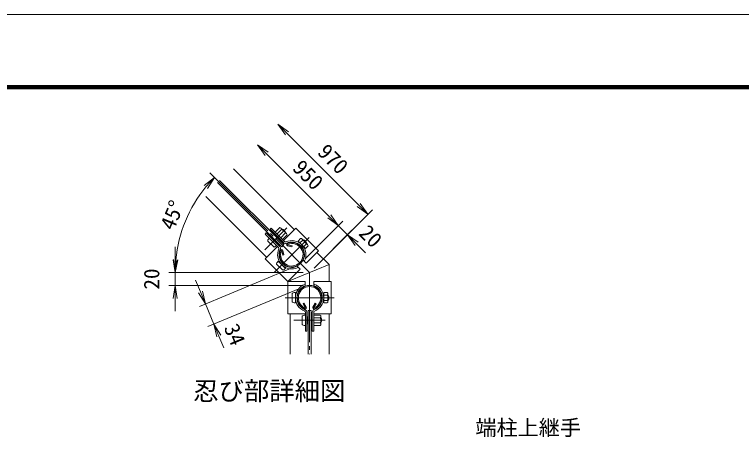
# Model space of a CAD drawing. Units: millimetres, scale not verified. Extents: x -10500 to 10500, y -7425 to 7425.
# Drawn here: x -512 to 5131, y 4129 to 7425 of the extents above; entities that cross this region are included whole.
import ezdxf
from ezdxf.enums import TextEntityAlignment as Align

# ---------------------------------------------------------------- set-up
doc = ezdxf.new("R2010")
doc.units = ezdxf.units.MM
doc.header["$LTSCALE"] = 30
doc.linetypes.add('LONG_CHAIN', pattern=[21, 18, -1, 1, -1])
for name, color, linetype, lineweight in [('0-0_D-TTL', 7, 'Continuous', 9), ('0-1_D-TTL-TXT', 7, 'Continuous', 9), ('0-2_D-STR-TXT', 7, 'Continuous', 9), ('0-4_D-STR1', 1, 'Continuous', 9), ('0-7_D-BMK', 2, 'LONG_CHAIN', 9), ('0-8_D-STR-DIM', 7, 'Continuous', 9), ('0-9_0', 7, 'Continuous', 9), ('0-A_D-STR3', 3, 'Continuous', 9)]:
    doc.layers.add(name, color=color, linetype=linetype, lineweight=lineweight)
doc.styles.add('ＭＳ ゴシック', font='')
doc.styles.get('ＭＳ ゴシック').set_extended_font_data('MS Gothic')

# ---------------------------------------------------------------- blocks, each defined once
blk = doc.blocks.new('_Open')
at = {"layer": '0-9_0'}
blk.add_line((-30, 5), (0, 0), dxfattribs=at)
blk.add_lwpolyline([(-30, -5), (0, 0), (-30, 0)], dxfattribs=at)

msp = doc.modelspace()

# ---------------------------------------------------------------- linework, layer by layer
at = {"layer": '0-0_D-TTL', "color": 2}
msp.add_lwpolyline([(-10500, 7425), (10500, 7425), (10500, -7425), (-10500, -7425)], close=True, dxfattribs=at)
at = {"layer": '0-0_D-TTL'}
for points in [[(-9825, 6875), (9825, 6875), (9825, -6875), (-9825, -6875)], [(-9818.75, 6868.75), (9818.75, 6868.75), (9818.75, -6868.75), (-9818.75, -6868.75)], [(-9812.5, 6862.5), (9812.5, 6862.5), (9812.5, -6862.5), (-9812.5, -6862.5)], [(-9806.25, 6856.25), (9806.25, 6856.25), (9806.25, -6856.25), (-9806.25, -6856.25)], [(-9800, 6850), (9800, 6850), (9800, -6850), (-9800, -6850)]]:
    msp.add_lwpolyline(points, close=True, dxfattribs=at)
at = {"layer": '0-4_D-STR1'}
for p, q in [((1187.54, 6228.64), (1659.08, 5757.1)), ((1445.18, 5543.2), (973.64, 6014.74)), ((1562.72, 5592.37), (1571.8, 5558.48)), ((1570.47, 5594.45), (1579.55, 5560.55)), ((1607.84, 5631.81), (1641.73, 5622.73)), ((1609.91, 5639.56), (1643.81, 5630.48)), ((1643.81, 5630.48), (1641.73, 5622.73)), ((1571.8, 5558.48), (1579.55, 5560.55)), ((1929.83, 5486.35), (1627.33, 5361.05)), ((1627.33, 5361.05), (1621.96, 5366.42)), ((1627.33, 5353.45), (1627.33, 5361.05)), ((1727.67, 5182.19), (1734.62, 5186.2)), ((1745.22, 5151.79), (1727.67, 5182.19)), ((1752.16, 5155.81), (1734.62, 5186.2)), ((1805, 5155.81), (1822.55, 5186.2)), ((1811.95, 5151.79), (1829.5, 5182.19)), ((1829.5, 5182.19), (1822.55, 5186.2)), ((1627.33, 4791.37), (1627.33, 5103.45)), ((1929.83, 5103.45), (1929.83, 4791.37))]:
    msp.add_line(p, q, dxfattribs=at)
msp.add_lwpolyline([(1835.86, 5580.32), (1929.83, 5486.35), (1929.83, 5353.45)], dxfattribs=at)
for centre, radius, start, end in [((1640.52, 5561.76), 95.25, 159.32478, 110.67522), ((1640.52, 5561.76), 87.23, 159.32478, 110.67522), ((1610.43, 5641.5), 10.03, 110.67522, 255), ((1560.79, 5591.85), 10.03, 15, 159.32478), ((1560.79, 5591.85), 2, 15, 159.32478), ((1610.43, 5641.5), 2, 110.67522, 255), ((1778.58, 5228.45), 95.25, 294.32478, 245.67522), ((1778.58, 5228.45), 87.23, 294.32478, 245.67522), ((1743.48, 5150.79), 10.03, 245.67522, 30), ((1743.48, 5150.79), 2, 245.67522, 30), ((1813.69, 5150.79), 10.03, 150, 294.32478), ((1813.69, 5150.79), 2, 150, 294.32478)]:
    msp.add_arc(centre, radius, start, end, dxfattribs=at)
at = {"layer": '0-7_D-BMK'}
for p, q in [((1072.44, 6129.84), (1778.58, 5423.7)), ((1430.37, 5599.1), (1603.18, 5771.91)), ((1506.28, 5427.53), (1774.76, 5696)), ((1778.58, 5423.7), (1778.58, 4791.37)), ((1588.74, 5228.45), (1968.42, 5228.45)), ((1656.39, 5053.45), (1900.78, 5053.45))]:
    msp.add_line(p, q, dxfattribs=at)
at = {"layer": '0-8_D-STR-DIM'}
for p, q in [((1603.64, 6503.33), (2160.22, 5946.75)), ((1444.99, 6344.68), (1930.85, 5858.81)), ((1092.08, 6110.21), (1005.24, 6197.04)), ((1930.85, 5858.81), (1860.14, 5929.52)), ((1813.94, 5459.06), (2266.28, 5911.4)), ((1743.23, 5529.77), (2036.92, 5823.46)), ((1743.23, 5529.77), (2036.92, 5823.46)), ((2001.56, 5788.1), (2072.28, 5717.39)), ((1813.94, 5459.06), (2107.63, 5752.75)), ((2142.99, 5646.68), (2213.7, 5575.97)), ((734.91, 5523.7), (734.91, 5623.7)), ((1319.57, 5423.7), (684.91, 5423.7)), ((1728.58, 5423.7), (684.91, 5423.7)), ((734.91, 5323.7), (734.91, 5423.7)), ((1630.78, 5454.63), (923.66, 5161.73)), ((931.59, 5273.25), (893.32, 5365.64)), ((1728.58, 5323.7), (684.91, 5323.7)), ((1695.94, 5297.32), (988.82, 5004.42)), ((734.91, 5223.7), (734.91, 5123.7)), ((969.86, 5180.87), (1035.02, 5023.55)), ((1073.29, 4931.17), (1111.56, 4838.78))]:
    msp.add_line(p, q, dxfattribs=at)
msp.add_arc((1778.58, 5423.7), 1043.67, 140.49192, 174.50808, dxfattribs=at)
at = {"layer": '0-A_D-STR3'}
for p, q in [((1561.85, 5624.52), (1064.53, 6121.84)), ((1577.76, 5640.43), (1080.44, 6137.75)), ((1471.52, 5760.46), (1479.65, 5768.59)), ((1471.52, 5760.46), (1576.07, 5655.91)), ((1479.65, 5768.59), (1584.2, 5664.04)), ((1546.48, 5772.48), (1511.12, 5737.12)), ((1560.79, 5758.16), (1525.44, 5722.81)), ((1556.61, 5769.42), (1600.26, 5725.77)), ((1564.51, 5761.52), (1592.79, 5733.24)), ((1566.9, 5759.13), (1568.04, 5760.27)), ((1575.11, 5673.13), (1671.1, 5769.12)), ((1671.1, 5769.12), (1847.88, 5592.34)), ((1433.69, 5722.63), (1441.82, 5730.76)), ((1433.69, 5722.63), (1538.24, 5618.08)), ((1441.82, 5730.76), (1546.37, 5626.21)), ((1510.59, 5707.6), (1517.48, 5714.5)), ((1525.62, 5722.63), (1526.32, 5723.34)), ((1589.43, 5729.52), (1554.08, 5694.17)), ((1603.75, 5715.2), (1568.4, 5679.85)), ((1590.4, 5735.63), (1591.54, 5736.77)), ((1453.84, 5668.54), (1499.81, 5622.57)), ((1489.13, 5695.47), (1483.12, 5689.46)), ((1489.13, 5695.47), (1526.74, 5657.86)), ((1493.8, 5690.81), (1494.68, 5691.69)), ((1526.74, 5657.86), (1520.73, 5651.85)), ((1522.08, 5662.53), (1522.96, 5663.41)), ((1538.87, 5679.32), (1545.77, 5686.21)), ((1553.9, 5694.35), (1554.61, 5695.05)), ((1709.11, 5687.63), (1689.66, 5668.18)), ((1689.66, 5668.18), (1746.94, 5610.91)), ((1704.16, 5653.69), (1702.86, 5652.39)), ((1723.43, 5673.31), (1703.98, 5653.86)), ((1719.24, 5684.57), (1762.89, 5640.92)), ((1727.14, 5676.67), (1728.91, 5678.44)), ((1727.14, 5676.67), (1728.91, 5678.43)), ((1728.91, 5678.43), (1757.19, 5650.15)), ((1729.53, 5674.27), (1732.45, 5677.18)), ((1752.07, 5644.67), (1732.62, 5625.23)), ((1753.03, 5650.78), (1755.94, 5653.69)), ((1755.43, 5648.38), (1757.19, 5650.15)), ((1755.43, 5648.38), (1757.19, 5650.15)), ((1433.16, 5531.18), (1529.15, 5627.17)), ((1561.85, 5624.52), (1577.76, 5640.43)), ((1732.44, 5625.4), (1731.15, 5624.11)), ((1766.39, 5630.35), (1746.94, 5610.91)), ((1752.6, 5497.06), (1847.88, 5592.34)), ((1433.16, 5531.18), (1609.94, 5354.4)), ((1522.79, 5489.99), (1568.75, 5444.03)), ((1534.45, 5512.27), (1591.02, 5455.7)), ((1549.89, 5499.42), (1548.6, 5498.12)), ((1729.71, 5519.95), (1752.6, 5497.06)), ((1729.71, 5519.95), (1740.12, 5515.07)), ((1578.18, 5471.14), (1576.88, 5469.84)), ((1609.94, 5354.4), (1705.22, 5449.69)), ((1682.33, 5472.58), (1705.22, 5449.69)), ((1682.33, 5472.58), (1687.21, 5462.16)), ((1610.33, 5353.45), (1745.08, 5353.45)), ((1610.33, 5103.45), (1610.33, 5353.45)), ((1745.08, 5321.08), (1741.17, 5331.89)), ((1745.08, 5321.08), (1745.08, 5353.45)), ((1812.08, 5321.08), (1812.08, 5353.45)), ((1812.08, 5353.45), (1946.83, 5353.45)), ((1812.08, 5321.08), (1815.99, 5331.89)), ((1946.83, 5103.45), (1946.83, 5353.45)), ((1644.58, 5195.95), (1644.58, 5260.95)), ((1668.58, 5188.45), (1668.58, 5268.45)), ((1916.08, 5268.95), (1888.58, 5268.95)), ((1888.58, 5187.95), (1888.58, 5268.95)), ((1916.08, 5248.7), (1888.58, 5248.7)), ((1921.08, 5197.28), (1921.08, 5259.01)), ((1670.42, 5248.45), (1668.58, 5248.45)), ((1670.42, 5208.45), (1668.58, 5208.45)), ((1888.58, 5248.45), (1886.75, 5248.45)), ((1888.58, 5208.45), (1886.75, 5208.45)), ((1916.08, 5208.2), (1888.58, 5208.2)), ((1921.08, 5248.45), (1923.58, 5248.45)), ((1921.08, 5248.45), (1923.58, 5248.45)), ((1921.08, 5245.07), (1925.2, 5245.07)), ((1921.08, 5211.84), (1925.2, 5211.84)), ((1921.08, 5208.45), (1923.58, 5208.45)), ((1921.08, 5208.45), (1923.58, 5208.45)), ((1923.58, 5208.45), (1923.58, 5248.45)), ((1916.08, 5187.95), (1888.58, 5187.95)), ((1610.33, 5103.45), (1746.08, 5103.45)), ((1722.08, 5020.95), (1722.08, 5085.95)), ((1746.08, 4968.45), (1746.08, 5116.3)), ((1757.58, 4968.45), (1757.58, 5116.3)), ((1766.08, 5080.04), (1757.58, 5080.04)), ((1766.08, 5026.86), (1766.08, 5080.04)), ((1767.33, 5128.45), (1767.33, 4791.37)), ((1767.33, 5128.45), (1789.83, 5128.45)), ((1789.83, 5128.45), (1789.83, 4791.37)), ((1799.58, 4968.45), (1799.58, 5116.3)), ((1811.08, 4968.45), (1811.08, 5116.3)), ((1811.08, 5103.45), (1946.83, 5103.45)), ((1861.08, 5093.95), (1811.08, 5093.95)), ((1866.08, 5022.28), (1866.08, 5084.01)), ((1766.08, 5026.86), (1757.58, 5026.86)), ((1766.08, 5073.45), (1767.33, 5073.45)), ((1766.08, 5033.45), (1767.33, 5033.45)), ((1789.83, 5073.45), (1799.58, 5073.45)), ((1789.83, 5033.45), (1799.58, 5033.45)), ((1861.08, 5073.7), (1811.08, 5073.7)), ((1811.08, 5073.45), (1812.08, 5073.45)), ((1811.08, 5033.45), (1812.08, 5033.45)), ((1861.08, 5033.2), (1811.08, 5033.2)), ((1866.08, 5033.45), (1866.08, 5073.45)), ((1866.08, 5070.07), (1867.7, 5070.07)), ((1866.08, 5036.84), (1867.7, 5036.84)), ((1746.08, 4968.45), (1757.58, 4968.45)), ((1799.58, 4968.45), (1811.08, 4968.45)), ((1861.08, 5012.95), (1811.08, 5012.95))]:
    msp.add_line(p, q, dxfattribs=at)
for centre, radius, start, end in [((1548.2, 5759.88), 12.71, 352.21089, 97.78911), ((1547.89, 5716.61), 43.51, 17.26063, 72.73937), ((1552.13, 5720.86), 42.5, 16.92751, 73.07249), ((1591.11, 5716.88), 12.75, 352.42505, 97.57495), ((1591.27, 5671.11), 21.5, 225, 290.03562), ((1591.27, 5671.11), 10, 225, 287.72039), ((1640.52, 5561.76), 110, 334.88306, 114.8367), ((1640.52, 5561.76), 98.5, 334.88306, 115.16282), ((1710.83, 5675.03), 12.71, 352.21089, 97.78911), ((1710.52, 5631.76), 43.51, 17.26063, 72.73937), ((1716.53, 5637.78), 42.5, 16.92751, 73.07249), ((1753.75, 5632.03), 12.75, 352.42505, 97.57495), ((1640.52, 5561.76), 110, 155.1633, 295.11694), ((1531.17, 5611.01), 10, 342.27961, 45), ((1640.52, 5561.76), 98.5, 154.83718, 295.11694), ((1531.17, 5611.01), 21.5, 339.96438, 45), ((1778.58, 5228.45), 110, 109.88306, 249.8367), ((1778.58, 5228.45), 98.5, 109.88306, 250.16282), ((1778.58, 5228.45), 98.5, 289.83718, 70.11694), ((1778.58, 5228.45), 110, 290.1633, 70.11694), ((1908.33, 5258.83), 12.75, 307.42505, 52.57495), ((1877.58, 5228.45), 43.51, 332.26063, 27.73937), ((1908.39, 5198.08), 12.71, 307.21089, 52.78911), ((1886.08, 5228.45), 42.5, 331.92751, 28.07249), ((1736.08, 5116.3), 21.5, 0, 65.03562), ((1821.08, 5116.3), 21.5, 114.96438, 180), ((1736.08, 5116.3), 10, 0, 62.72039), ((1821.08, 5116.3), 10, 117.27961, 180), ((1853.33, 5083.83), 12.75, 307.42505, 52.57495), ((1853.39, 5023.08), 12.71, 307.21089, 52.78911), ((1822.58, 5053.45), 43.51, 332.26063, 27.73937), ((1828.58, 5053.45), 42.5, 331.92751, 28.07249)]:
    msp.add_arc(centre, radius, start, end, dxfattribs=at)
for centre, major_axis, start_param, end_param in [((1470.81, 5685.51), (16.97, 16.97), 1.5707963, 3.1415927), ((1516.78, 5639.54), (16.97, 16.97), 3.1415927, 4.712389), ((1539.76, 5506.96), (16.97, 16.97), 1.5707963, 3.1415927), ((1585.72, 5461), (16.97, 16.97), 3.1415927, 4.712389), ((1668.58, 5260.95), (24, 0), 1.5707963, 3.1415927), ((1668.58, 5195.95), (24, 0), 3.1415927, 4.712389), ((1746.08, 5085.95), (24, 0), 1.5707963, 3.1415927), ((1746.08, 5020.95), (24, 0), 3.1415927, 4.712389)]:
    msp.add_ellipse(centre, major_axis=major_axis, ratio=0.3125, start_param=start_param, end_param=end_param, dxfattribs=at)

# ---------------------------------------------------------------- block references
at = {"layer": '0-8_D-STR-DIM', "xscale": 3.333333, "yscale": 3.333333}
for p, rotation in [((1532.93, 6574.04), 135), ((1374.28, 6415.39), 135), ((1040.59, 6161.69), 47.74596), ((2230.93, 5876.04), 315), ((2001.56, 5788.1), 315), ((2001.56, 5788.1), 315), ((2072.28, 5717.39), 135), ((734.91, 5423.7), 270), ((734.91, 5423.7), 267.25404), ((734.91, 5323.7), 90), ((969.86, 5180.87), 292.5), ((1035.02, 5023.55), 112.5)]:
    msp.add_blockref('_Open', p, dxfattribs=dict(at, rotation=rotation))

# ---------------------------------------------------------------- texts
at = {"layer": '0-1_D-TTL-TXT', "style": 'ＭＳ ゴシック'}
msp.add_text('忍び部詳細図', height=144.3, dxfattribs=at).set_placement((875.3, 4390.7), align=Align.BOTTOM_LEFT)
at = {"layer": '0-2_D-STR-TXT', "style": 'ＭＳ ゴシック'}
msp.add_text('端柱上継手', height=120.3, dxfattribs=at).set_placement((3065.78, 4124.46), align=Align.BOTTOM_LEFT)
at = {"layer": '0-8_D-STR-DIM', "style": 'ＭＳ ゴシック'}
for s, rotation, p in [('970', 315, (1807.02, 6323.81)), ('950', 315, (1613.01, 6200.52)), ('45°', 67.5, (757.34, 5729.54)), ('20', 315, (2127.45, 5695.63)), ('20', 90, (648.04, 5291.83)), ('34', 292.5, (1077.47, 4982.23))]:
    msp.add_text(s, height=120.3, rotation=rotation, dxfattribs=at).set_placement(p, align=Align.BOTTOM_LEFT)

doc.saveas('drawing.dxf')
